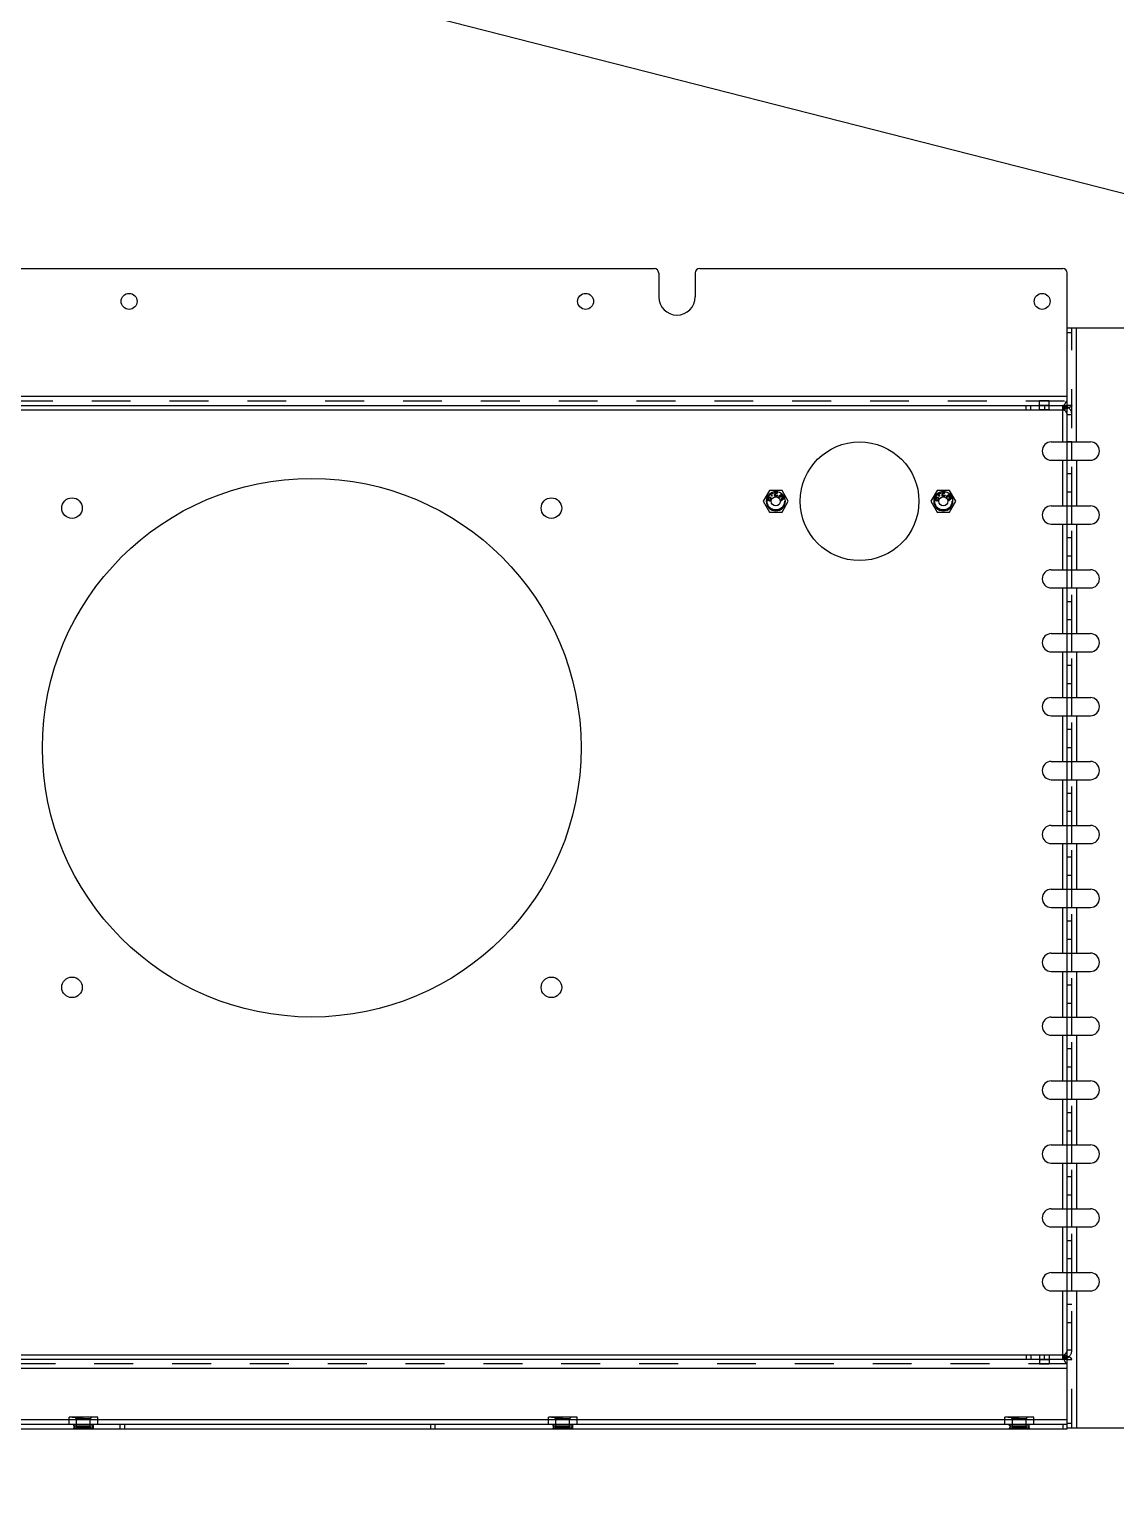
# Model space of a CAD drawing. Header units: millimetres. Extents: x 0 to 8948, y -1340 to 1100.
# Drawn here: x 1149.3 to 1387.3, y 462.1 to 781.1 of the extents above; entities that cross this region are included whole.
import ezdxf

# ---------------------------------------------------------------- set-up
doc = ezdxf.new("R2010")
doc.units = ezdxf.units.MM
doc.header["$LTSCALE"] = 85.25
doc.linetypes.add('HIDDEN', pattern=[0.2, 0.1, -0.1])
doc.layers.get('0').update_dxf_attribs({"linetype": 'CONTINUOUS'})
doc.layers.add('02___PRT_ALL_AXES', color=7, linetype='CONTINUOUS')
doc.layers.add('DEFAULT_2', color=8, linetype='HIDDEN')

msp = doc.modelspace()

# ---------------------------------------------------------------- linework, layer by layer
msp.add_line((0, 1100), (4304.922, 0))
at = {"color": 7, "linetype": 'Continuous'}
for p, q in [((1132.193, 728.614), (1286.193, 728.614)), ((1287.193, 727.614), (1287.193, 722.402)), ((1295.193, 727.614), (1295.193, 722.402)), ((1296.193, 728.614), (1375.693, 728.614)), ((1376.693, 690.614), (1376.693, 727.614)), ((1376.693, 715.614), (1416.943, 715.614)), ((1378.693, 690.614), (1378.693, 715.614)), ((1058.693, 698.614), (1376.693, 698.614)), ((1060.693, 700.614), (1376.693, 700.614)), ((1367.693, 697.614), (1367.693, 698.614)), ((1368.693, 697.614), (1368.693, 698.614)), ((1375.693, 690.614), (1375.693, 698.614)), ((1061.693, 697.614), (1375.693, 697.614)), ((1373.193, 690.614), (1378.693, 690.614)), ((1373.193, 686.614), (1378.693, 686.614)), ((1375.693, 676.614), (1375.693, 686.614)), ((1376.693, 474.414), (1376.693, 686.614)), ((1378.693, 686.614), (1378.693, 676.614)), ((1312.525, 679.685), (1312.523, 679.612)), ((1312.523, 679.612), (1313.106, 679.596)), ((1313.106, 679.596), (1312.572, 679.143)), ((1312.675, 679.076), (1313.273, 679.592)), ((1313.273, 679.592), (1313.275, 679.664)), ((1349.225, 679.685), (1349.223, 679.612)), ((1349.223, 679.612), (1349.806, 679.596)), ((1349.806, 679.596), (1349.272, 679.143)), ((1349.375, 679.076), (1349.973, 679.592)), ((1349.973, 679.592), (1349.975, 679.664)), ((1310.856, 678.276), (1310.841, 678.173)), ((1310.841, 678.173), (1310.866, 678.054)), ((1310.866, 678.054), (1310.925, 677.966)), ((1310.939, 678.448), (1310.885, 678.359)), ((1310.925, 677.966), (1311.012, 677.891)), ((1311.034, 678.525), (1310.939, 678.448)), ((1310.948, 678.157), (1310.949, 678.223)), ((1310.967, 678.084), (1310.948, 678.157)), ((1310.949, 678.223), (1310.991, 678.341)), ((1311.013, 678.023), (1310.967, 678.084)), ((1310.991, 678.341), (1311.032, 678.393)), ((1311.012, 677.891), (1311.145, 677.822)), ((1311.067, 677.982), (1311.013, 678.023)), ((1311.032, 678.393), (1311.093, 678.437)), ((1311.135, 678.555), (1311.034, 678.525)), ((1311.18, 677.92), (1311.067, 677.982)), ((1311.093, 678.437), (1311.167, 678.455)), ((1311.202, 678.553), (1311.135, 678.555)), ((1311.145, 677.822), (1311.285, 677.772)), ((1311.167, 678.455), (1311.202, 678.553)), ((1311.22, 677.905), (1311.18, 677.92)), ((1311.197, 678.157), (1311.182, 678.052)), ((1311.182, 678.052), (1311.22, 677.905)), ((1311.232, 678.255), (1311.197, 678.157)), ((1311.287, 678.346), (1311.232, 678.255)), ((1311.285, 677.772), (1311.432, 677.741)), ((1311.382, 678.423), (1311.287, 678.346)), ((1311.289, 678.036), (1311.29, 678.102)), ((1311.308, 677.962), (1311.289, 678.036)), ((1311.29, 678.102), (1311.339, 678.239)), ((1311.354, 677.902), (1311.308, 677.962)), ((1311.339, 678.239), (1311.38, 678.291)), ((1311.407, 677.861), (1311.354, 677.902)), ((1311.38, 678.291), (1311.441, 678.335)), ((1311.483, 678.453), (1311.382, 678.423)), ((1311.447, 677.846), (1311.407, 677.861)), ((1311.432, 677.741), (1311.547, 677.745)), ((1311.441, 678.335), (1311.515, 678.353)), ((1311.514, 677.845), (1311.447, 677.846)), ((1311.597, 678.457), (1311.483, 678.453)), ((1311.589, 677.862), (1311.514, 677.845)), ((1311.515, 678.353), (1311.582, 678.351)), ((1311.547, 677.745), (1311.648, 677.775)), ((1311.582, 678.351), (1311.622, 678.337)), ((1311.65, 677.907), (1311.589, 677.862)), ((1311.677, 678.428), (1311.597, 678.457)), ((1311.622, 678.337), (1311.675, 678.296)), ((1311.648, 677.775), (1311.743, 677.852)), ((1311.691, 677.959), (1311.65, 677.907)), ((1311.675, 678.296), (1311.721, 678.235)), ((1311.763, 678.353), (1311.677, 678.428)), ((1311.74, 678.096), (1311.691, 677.959)), ((1311.721, 678.235), (1311.741, 678.162)), ((1311.741, 678.162), (1311.74, 678.096)), ((1311.743, 677.852), (1311.798, 677.943)), ((1311.751, 678.964), (1311.747, 678.935)), ((1311.747, 678.935), (1311.923, 678.904)), ((1311.898, 678.938), (1311.751, 678.964)), ((1311.823, 678.266), (1311.763, 678.353)), ((1311.798, 677.943), (1311.833, 678.041)), ((1311.845, 679.084), (1311.811, 679.059)), ((1311.811, 679.059), (1311.898, 678.938)), ((1311.848, 678.146), (1311.823, 678.266)), ((1311.833, 678.041), (1311.848, 678.146)), ((1311.932, 678.962), (1311.845, 679.084)), ((1311.923, 678.904), (1311.895, 678.727)), ((1311.895, 678.727), (1311.925, 678.722)), ((1311.925, 678.722), (1311.947, 678.869)), ((1311.955, 679.11), (1311.932, 678.962)), ((1311.947, 678.869), (1312.034, 678.748)), ((1311.984, 679.104), (1311.955, 679.11)), ((1311.957, 678.928), (1311.984, 679.104)), ((1312.132, 678.897), (1311.957, 678.928)), ((1311.981, 678.893), (1312.128, 678.867)), ((1312.068, 678.772), (1311.981, 678.893)), ((1312.034, 678.748), (1312.068, 678.772)), ((1312.128, 678.867), (1312.132, 678.897)), ((1312.506, 678.996), (1312.505, 678.953)), ((1312.505, 678.953), (1312.523, 678.867)), ((1312.529, 679.08), (1312.506, 678.996)), ((1312.523, 678.867), (1312.604, 678.78)), ((1312.572, 679.143), (1312.529, 679.08)), ((1312.604, 678.78), (1312.686, 678.735)), ((1312.63, 678.95), (1312.631, 678.992)), ((1312.67, 678.885), (1312.63, 678.95)), ((1312.631, 678.992), (1312.675, 679.076)), ((1312.731, 678.84), (1312.67, 678.885)), ((1312.686, 678.735), (1312.811, 678.71)), ((1312.834, 678.816), (1312.731, 678.84)), ((1312.811, 678.71), (1312.894, 678.708)), ((1312.918, 678.814), (1312.834, 678.816)), ((1312.894, 678.708), (1313.04, 678.725)), ((1313.023, 678.832), (1312.918, 678.814)), ((1313.086, 678.873), (1313.023, 678.832)), ((1313.04, 678.725), (1313.125, 678.766)), ((1313.13, 678.936), (1313.086, 678.873)), ((1313.125, 678.766), (1313.211, 678.849)), ((1313.234, 678.933), (1313.13, 678.936)), ((1313.211, 678.849), (1313.234, 678.933)), ((1314.252, 679.165), (1313.473, 678.64)), ((1313.473, 678.64), (1313.577, 678.485)), ((1313.577, 678.485), (1314.493, 678.724)), ((1314.344, 679.076), (1313.719, 678.655)), ((1314.533, 678.852), (1313.719, 678.655)), ((1314.493, 678.724), (1313.926, 677.966)), ((1313.926, 677.966), (1314.031, 677.81)), ((1314.031, 677.81), (1314.81, 678.335)), ((1314.138, 678.033), (1314.627, 678.713)), ((1314.763, 678.453), (1314.138, 678.033)), ((1347.556, 678.276), (1347.541, 678.173)), ((1347.541, 678.173), (1347.566, 678.054)), ((1347.566, 678.054), (1347.625, 677.966)), ((1347.639, 678.448), (1347.585, 678.359)), ((1347.625, 677.966), (1347.712, 677.891)), ((1347.734, 678.525), (1347.639, 678.448)), ((1347.648, 678.157), (1347.649, 678.223)), ((1347.667, 678.084), (1347.648, 678.157)), ((1347.649, 678.223), (1347.691, 678.341)), ((1347.713, 678.023), (1347.667, 678.084)), ((1347.691, 678.341), (1347.732, 678.393)), ((1347.712, 677.891), (1347.845, 677.822)), ((1347.767, 677.982), (1347.713, 678.023)), ((1347.732, 678.393), (1347.793, 678.437)), ((1347.835, 678.555), (1347.734, 678.525)), ((1347.88, 677.92), (1347.767, 677.982)), ((1347.793, 678.437), (1347.867, 678.455)), ((1347.902, 678.553), (1347.835, 678.555)), ((1347.845, 677.822), (1347.985, 677.772)), ((1347.867, 678.455), (1347.902, 678.553)), ((1347.92, 677.905), (1347.88, 677.92)), ((1347.897, 678.157), (1347.882, 678.052)), ((1347.882, 678.052), (1347.92, 677.905)), ((1347.932, 678.255), (1347.897, 678.157)), ((1347.987, 678.346), (1347.932, 678.255)), ((1347.985, 677.772), (1348.132, 677.741)), ((1348.082, 678.423), (1347.987, 678.346)), ((1347.989, 678.036), (1347.99, 678.102)), ((1348.008, 677.962), (1347.989, 678.036)), ((1347.99, 678.102), (1348.039, 678.239)), ((1348.054, 677.902), (1348.008, 677.962)), ((1348.039, 678.239), (1348.08, 678.291)), ((1348.107, 677.861), (1348.054, 677.902)), ((1348.08, 678.291), (1348.141, 678.335)), ((1348.183, 678.453), (1348.082, 678.423)), ((1348.147, 677.846), (1348.107, 677.861)), ((1348.132, 677.741), (1348.247, 677.745)), ((1348.141, 678.335), (1348.215, 678.353)), ((1348.214, 677.845), (1348.147, 677.846)), ((1348.297, 678.457), (1348.183, 678.453)), ((1348.289, 677.862), (1348.214, 677.845)), ((1348.215, 678.353), (1348.282, 678.351)), ((1348.247, 677.745), (1348.348, 677.775)), ((1348.282, 678.351), (1348.322, 678.337)), ((1348.35, 677.907), (1348.289, 677.862)), ((1348.377, 678.428), (1348.297, 678.457)), ((1348.322, 678.337), (1348.375, 678.296)), ((1348.348, 677.775), (1348.443, 677.852)), ((1348.391, 677.959), (1348.35, 677.907)), ((1348.375, 678.296), (1348.421, 678.235)), ((1348.463, 678.353), (1348.377, 678.428)), ((1348.44, 678.096), (1348.391, 677.959)), ((1348.421, 678.235), (1348.441, 678.162)), ((1348.441, 678.162), (1348.44, 678.096)), ((1348.443, 677.852), (1348.498, 677.943)), ((1348.451, 678.964), (1348.447, 678.935)), ((1348.447, 678.935), (1348.623, 678.904)), ((1348.598, 678.938), (1348.451, 678.964)), ((1348.523, 678.266), (1348.463, 678.353)), ((1348.498, 677.943), (1348.533, 678.041)), ((1348.545, 679.084), (1348.511, 679.059)), ((1348.511, 679.059), (1348.598, 678.938)), ((1348.548, 678.146), (1348.523, 678.266)), ((1348.533, 678.041), (1348.548, 678.146)), ((1348.632, 678.962), (1348.545, 679.084)), ((1348.623, 678.904), (1348.595, 678.727)), ((1348.595, 678.727), (1348.625, 678.722)), ((1348.625, 678.722), (1348.647, 678.869)), ((1348.655, 679.11), (1348.632, 678.962)), ((1348.647, 678.869), (1348.734, 678.748)), ((1348.684, 679.104), (1348.655, 679.11)), ((1348.657, 678.928), (1348.684, 679.104)), ((1348.832, 678.897), (1348.657, 678.928)), ((1348.681, 678.893), (1348.828, 678.867)), ((1348.768, 678.772), (1348.681, 678.893)), ((1348.734, 678.748), (1348.768, 678.772)), ((1348.828, 678.867), (1348.832, 678.897)), ((1349.206, 678.996), (1349.205, 678.953)), ((1349.205, 678.953), (1349.223, 678.867)), ((1349.229, 679.08), (1349.206, 678.996)), ((1349.223, 678.867), (1349.304, 678.78)), ((1349.272, 679.143), (1349.229, 679.08)), ((1349.304, 678.78), (1349.386, 678.735)), ((1349.33, 678.95), (1349.331, 678.992)), ((1349.37, 678.885), (1349.33, 678.95)), ((1349.331, 678.992), (1349.375, 679.076)), ((1349.431, 678.84), (1349.37, 678.885)), ((1349.386, 678.735), (1349.511, 678.71)), ((1349.534, 678.816), (1349.431, 678.84)), ((1349.511, 678.71), (1349.594, 678.708)), ((1349.618, 678.814), (1349.534, 678.816)), ((1349.594, 678.708), (1349.74, 678.725)), ((1349.723, 678.832), (1349.618, 678.814)), ((1349.786, 678.873), (1349.723, 678.832)), ((1349.74, 678.725), (1349.825, 678.766)), ((1349.83, 678.936), (1349.786, 678.873)), ((1349.825, 678.766), (1349.911, 678.849)), ((1349.934, 678.933), (1349.83, 678.936)), ((1349.911, 678.849), (1349.934, 678.933)), ((1350.952, 679.165), (1350.173, 678.64)), ((1350.173, 678.64), (1350.277, 678.485)), ((1350.277, 678.485), (1351.193, 678.724)), ((1351.044, 679.076), (1350.419, 678.655)), ((1351.233, 678.852), (1350.419, 678.655)), ((1351.193, 678.724), (1350.626, 677.966)), ((1350.626, 677.966), (1350.731, 677.81)), ((1350.731, 677.81), (1351.51, 678.335)), ((1350.838, 678.033), (1351.327, 678.713)), ((1351.463, 678.453), (1350.838, 678.033)), ((1373.193, 676.614), (1381.752, 676.614)), ((1373.193, 672.614), (1381.752, 672.614)), ((1375.693, 662.614), (1375.693, 672.614)), ((1378.693, 672.614), (1378.693, 662.614)), ((1373.193, 662.614), (1381.752, 662.614)), ((1373.193, 658.614), (1381.752, 658.614)), ((1375.693, 648.614), (1375.693, 658.614)), ((1378.693, 658.614), (1378.693, 648.614)), ((1373.193, 648.614), (1381.752, 648.614)), ((1373.193, 644.614), (1381.752, 644.614)), ((1375.693, 634.614), (1375.693, 644.614)), ((1378.693, 644.614), (1378.693, 634.614)), ((1373.193, 634.614), (1381.752, 634.614)), ((1373.193, 630.614), (1381.752, 630.614)), ((1375.693, 620.614), (1375.693, 630.614)), ((1378.693, 630.614), (1378.693, 620.614)), ((1373.193, 620.614), (1381.752, 620.614)), ((1373.193, 616.614), (1381.752, 616.614)), ((1375.693, 606.614), (1375.693, 616.614)), ((1378.693, 616.614), (1378.693, 606.614)), ((1373.193, 606.614), (1381.752, 606.614)), ((1373.193, 602.614), (1381.752, 602.614)), ((1375.693, 592.614), (1375.693, 602.614)), ((1378.693, 602.614), (1378.693, 592.614)), ((1373.193, 592.614), (1381.752, 592.614)), ((1373.193, 588.614), (1381.752, 588.614)), ((1375.693, 578.614), (1375.693, 588.614)), ((1378.693, 588.614), (1378.693, 578.614)), ((1373.193, 578.614), (1381.752, 578.614)), ((1373.193, 574.614), (1381.752, 574.614)), ((1375.693, 564.614), (1375.693, 574.614)), ((1378.693, 574.614), (1378.693, 564.614)), ((1373.193, 564.614), (1381.752, 564.614)), ((1373.193, 560.614), (1381.752, 560.614)), ((1375.693, 550.614), (1375.693, 560.614)), ((1378.693, 560.614), (1378.693, 550.614)), ((1373.193, 550.614), (1381.752, 550.614)), ((1373.193, 546.614), (1381.752, 546.614)), ((1375.693, 536.614), (1375.693, 546.614)), ((1378.693, 546.614), (1378.693, 536.614)), ((1373.193, 536.614), (1381.752, 536.614)), ((1373.193, 532.614), (1381.752, 532.614)), ((1375.693, 522.614), (1375.693, 532.614)), ((1378.693, 532.614), (1378.693, 522.614)), ((1373.193, 522.614), (1381.752, 522.614)), ((1373.193, 518.614), (1381.752, 518.614)), ((1375.693, 508.614), (1375.693, 518.614)), ((1378.693, 518.614), (1378.693, 508.614)), ((1373.193, 508.614), (1381.752, 508.614)), ((1373.193, 504.614), (1381.752, 504.614)), ((1375.693, 489.614), (1375.693, 504.614)), ((1378.693, 504.614), (1378.693, 474.614)), ((1376.693, 489.614), (1058.693, 489.614)), ((1061.693, 490.614), (1375.693, 490.614)), ((1367.693, 490.614), (1367.693, 489.614)), ((1368.693, 490.614), (1368.693, 489.614)), ((1376.693, 487.614), (1060.693, 487.614)), ((1060.693, 475.414), (1376.693, 475.414)), ((1074.343, 476.414), (1158.043, 476.414)), ((1164.343, 476.914), (1158.043, 476.914)), ((1158.043, 475.414), (1158.043, 476.914)), ((1164.343, 475.414), (1164.343, 476.914)), ((1164.343, 476.414), (1263.043, 476.414)), ((1169.193, 475.414), (1169.193, 474.414)), ((1170.193, 475.414), (1170.193, 474.414)), ((1237.193, 475.414), (1237.193, 474.414)), ((1238.193, 475.414), (1238.193, 474.414)), ((1269.343, 476.914), (1263.043, 476.914)), ((1263.043, 475.414), (1263.043, 476.914)), ((1269.343, 475.414), (1269.343, 476.914)), ((1269.343, 476.414), (1363.043, 476.414)), ((1369.343, 476.914), (1363.043, 476.914)), ((1363.043, 475.414), (1363.043, 476.914)), ((1369.343, 475.414), (1369.343, 476.914)), ((1369.343, 476.414), (1376.693, 476.414)), ((1375.693, 475.414), (1375.693, 474.414)), ((1376.693, 474.614), (1417.193, 474.614))]:
    msp.add_line(p, q, dxfattribs=at)
at = {"color": 3, "linetype": 'Continuous'}
for p, q in [((1377.693, 672.614), (1377.693, 676.614)), ((1377.693, 658.614), (1377.693, 662.614)), ((1377.693, 644.614), (1377.693, 648.614)), ((1377.693, 630.614), (1377.693, 634.614)), ((1377.693, 616.614), (1377.693, 620.614)), ((1377.693, 602.614), (1377.693, 606.614)), ((1377.693, 588.614), (1377.693, 592.614)), ((1377.693, 574.614), (1377.693, 578.614)), ((1377.693, 560.614), (1377.693, 564.614)), ((1377.693, 546.614), (1377.693, 550.614)), ((1377.693, 532.614), (1377.693, 536.614)), ((1377.693, 518.614), (1377.693, 522.614)), ((1377.693, 504.614), (1377.693, 508.614)), ((1060.693, 474.414), (1376.693, 474.414))]:
    msp.add_line(p, q, dxfattribs=at)
at = {"color": 7, "linetype": 'Continuous'}
for centre, radius, start, end in [((1286.193, 727.614), 1, 0, 90), ((1296.193, 727.614), 1, 90, 180), ((1375.693, 727.614), 1, 0, 90), ((1291.193, 722.402), 4, 180, 360), ((1375.693, 696.614), 1, 0, 90), ((1373.193, 688.614), 2, 90, 270), ((1312.843, 677.614), 2.095, 0, 180), ((1349.543, 677.614), 2.095, 0, 180), ((1373.193, 674.614), 2, 90, 270), ((1381.752, 674.614), 2, 270, 90), ((1373.193, 660.614), 2, 90, 270), ((1381.752, 660.614), 2, 270, 90), ((1373.193, 646.614), 2, 90, 270), ((1381.752, 646.614), 2, 270, 90), ((1373.193, 632.614), 2, 90, 270), ((1381.752, 632.614), 2, 270, 90), ((1373.193, 618.614), 2, 90, 270), ((1381.752, 618.614), 2, 270, 90), ((1373.193, 604.614), 2, 90, 270), ((1381.752, 604.614), 2, 270, 90), ((1373.193, 590.614), 2, 90, 270), ((1381.752, 590.614), 2, 270, 90), ((1373.193, 576.614), 2, 90, 270), ((1381.752, 576.614), 2, 270, 90), ((1373.193, 562.614), 2, 90, 270), ((1381.752, 562.614), 2, 270, 90), ((1373.193, 548.614), 2, 90, 270), ((1381.752, 548.614), 2, 270, 90), ((1373.193, 534.614), 2, 90, 270), ((1381.752, 534.614), 2, 270, 90), ((1373.193, 520.614), 2, 90, 270), ((1381.752, 520.614), 2, 270, 90), ((1373.193, 506.614), 2, 90, 270), ((1381.752, 506.614), 2, 270, 90), ((1375.693, 491.614), 1, 270, 360)]:
    msp.add_arc(centre, radius, start, end, dxfattribs=at)
at = {"color": 3, "linetype": 'Continuous'}
for centre, start, end in [((1375.693, 696.614), 59.86467, 90), ((1375.693, 491.614), 270, 300.13533)]:
    msp.add_arc(centre, 2, start, end, dxfattribs=at)
at = {"color": 7, "linetype": 'Continuous'}
for points, knots in [([(1376.693, 698.614), (1376.667, 698.614), (1376.551, 698.603), (1376.445, 698.545), (1376.375, 698.491)], [0, 0, 0, 0, 0.2318764, 1, 1, 1, 1]), ([(1376.693, 698.614), (1376.693, 698.594), (1376.687, 698.511), (1376.656, 698.431), (1376.624, 698.376)], [0, 0, 0, 0, 0.2390557, 1, 1, 1, 1]), ([(1376.693, 489.614), (1376.667, 489.614), (1376.551, 489.626), (1376.445, 489.684), (1376.375, 489.737)], [0, 0, 0, 0, 0.2318764, 1, 1, 1, 1]), ([(1376.693, 489.614), (1376.693, 489.634), (1376.687, 489.717), (1376.656, 489.797), (1376.624, 489.852)], [0, 0, 0, 0, 0.2390557, 1, 1, 1, 1])]:
    msp.add_open_spline(points, degree=3, knots=knots, dxfattribs=at)
at = {"layer": '02___PRT_ALL_AXES', "color": 8, "linetype": 'HIDDEN'}
for p, q in [((1372.743, 699.614), (1370.643, 699.614)), ((1370.643, 697.614), (1370.643, 699.614)), ((1372.743, 698.614), (1370.643, 698.614)), ((1371.693, 698.614), (1371.693, 697.614)), ((1372.743, 697.614), (1372.743, 699.614)), ((1372.743, 697.614), (1370.643, 697.614)), ((1377.693, 690.614), (1376.693, 690.614)), ((1376.693, 686.614), (1377.693, 686.614)), ((1370.643, 490.614), (1372.743, 490.614)), ((1370.643, 490.614), (1370.643, 488.614)), ((1370.643, 489.614), (1372.743, 489.614)), ((1370.643, 488.614), (1372.743, 488.614)), ((1371.693, 489.614), (1371.693, 490.614)), ((1372.743, 490.614), (1372.743, 488.614)), ((1159.093, 475.414), (1163.293, 475.414)), ((1159.093, 475.414), (1159.093, 474.414)), ((1163.293, 475.414), (1163.293, 474.414)), ((1264.093, 475.414), (1268.293, 475.414)), ((1264.093, 475.414), (1264.093, 474.414)), ((1268.293, 475.414), (1268.293, 474.414)), ((1364.093, 475.414), (1368.293, 475.414)), ((1364.093, 475.414), (1364.093, 474.414)), ((1368.293, 475.414), (1368.293, 474.414)), ((1159.093, 474.414), (1163.293, 474.414)), ((1264.093, 474.414), (1268.293, 474.414)), ((1364.093, 474.414), (1368.293, 474.414))]:
    msp.add_line(p, q, dxfattribs=at)
at = {"layer": '02___PRT_ALL_AXES', "color": 7, "linetype": 'Continuous'}
for p, q in [((1376.693, 686.614), (1376.693, 690.614)), ((1378.693, 690.614), (1381.752, 690.614)), ((1378.693, 686.614), (1381.752, 686.614))]:
    msp.add_line(p, q, dxfattribs=at)
at = {"layer": '02___PRT_ALL_AXES', "color": 3, "linetype": 'Continuous'}
msp.add_line((1377.693, 686.614), (1377.693, 690.614), dxfattribs=at)
at = {"layer": '02___PRT_ALL_AXES', "color": 7, "linetype": 'Continuous'}
for centre, radius in [((1171.193, 721.414), 1.75), ((1271.193, 721.414), 1.75), ((1371.193, 721.414), 1.75), ((1331.193, 677.614), 13), ((1211.193, 623.614), 59), ((1158.693, 676.114), 2.25), ((1263.693, 676.114), 2.25), ((1312.843, 677.614), 1), ((1349.543, 677.614), 1), ((1158.693, 571.114), 2.25), ((1263.693, 571.114), 2.25)]:
    msp.add_circle(centre, radius, dxfattribs=at)
at = {"layer": '02___PRT_ALL_AXES', "color": 8, "linetype": 'HIDDEN'}
for centre in [(1312.843, 677.614), (1349.543, 677.614)]:
    msp.add_circle(centre, 1.895, dxfattribs=at)
at = {"layer": '02___PRT_ALL_AXES', "color": 7, "linetype": 'Continuous'}
for centre, radius, start, end in [((1381.752, 688.614), 2, 270, 90), ((1312.843, 677.614), 2.095, 180, 360), ((1349.543, 677.614), 2.095, 180, 360)]:
    msp.add_arc(centre, radius, start, end, dxfattribs=at)
at = {"layer": 'DEFAULT_2', "color": 8, "linetype": 'HIDDEN'}
for p, q in [((1376.693, 714.614), (1377.693, 714.614)), ((1377.693, 676.614), (1377.693, 715.614)), ((1060.693, 699.614), (1376.693, 699.614)), ((1377.693, 698.614), (1376.693, 698.614)), ((1376.693, 696.614), (1377.693, 696.614)), ((1376.693, 686.614), (1376.693, 690.614)), ((1377.693, 683.614), (1376.693, 683.614)), ((1311.472, 679.989), (1310.101, 677.614)), ((1314.214, 679.989), (1311.472, 679.989)), ((1315.586, 677.614), (1314.214, 679.989)), ((1348.172, 679.989), (1346.801, 677.614)), ((1350.914, 679.989), (1348.172, 679.989)), ((1352.286, 677.614), (1350.914, 679.989)), ((1377.693, 679.614), (1376.693, 679.614)), ((1310.101, 677.614), (1311.472, 675.239)), ((1314.214, 675.239), (1315.586, 677.614)), ((1346.801, 677.614), (1348.172, 675.239)), ((1350.914, 675.239), (1352.286, 677.614)), ((1311.472, 675.239), (1314.214, 675.239)), ((1348.172, 675.239), (1350.914, 675.239)), ((1377.693, 662.614), (1377.693, 672.614)), ((1377.693, 669.614), (1376.693, 669.614)), ((1377.693, 665.614), (1376.693, 665.614)), ((1377.693, 648.614), (1377.693, 658.614)), ((1377.693, 655.614), (1376.693, 655.614)), ((1377.693, 651.614), (1376.693, 651.614)), ((1377.693, 634.614), (1377.693, 644.614)), ((1377.693, 641.614), (1376.693, 641.614)), ((1377.693, 637.614), (1376.693, 637.614)), ((1377.693, 620.614), (1377.693, 630.614)), ((1377.693, 627.614), (1376.693, 627.614)), ((1377.693, 623.614), (1376.693, 623.614)), ((1377.693, 606.614), (1377.693, 616.614)), ((1377.693, 613.614), (1376.693, 613.614)), ((1377.693, 609.614), (1376.693, 609.614)), ((1377.693, 599.614), (1376.693, 599.614)), ((1377.693, 592.614), (1377.693, 602.614)), ((1377.693, 595.614), (1376.693, 595.614)), ((1377.693, 578.614), (1377.693, 588.614)), ((1377.693, 585.614), (1376.693, 585.614)), ((1377.693, 581.614), (1376.693, 581.614)), ((1377.693, 564.614), (1377.693, 574.614)), ((1377.693, 571.614), (1376.693, 571.614)), ((1377.693, 567.614), (1376.693, 567.614)), ((1377.693, 550.614), (1377.693, 560.614)), ((1377.693, 557.614), (1376.693, 557.614)), ((1377.693, 553.614), (1376.693, 553.614)), ((1377.693, 536.614), (1377.693, 546.614)), ((1377.693, 543.614), (1376.693, 543.614)), ((1377.693, 539.614), (1376.693, 539.614)), ((1377.693, 529.614), (1376.693, 529.614)), ((1377.693, 522.614), (1377.693, 532.614)), ((1377.693, 525.614), (1376.693, 525.614)), ((1377.693, 508.614), (1377.693, 518.614)), ((1377.693, 515.614), (1376.693, 515.614)), ((1377.693, 511.614), (1376.693, 511.614)), ((1377.693, 474.614), (1377.693, 504.614)), ((1377.693, 501.614), (1376.693, 501.614)), ((1377.693, 497.614), (1376.693, 497.614)), ((1377.693, 491.614), (1376.693, 491.614)), ((1376.693, 488.614), (1060.693, 488.614)), ((1376.693, 489.614), (1377.693, 489.614)), ((1158.043, 476.414), (1164.343, 476.414)), ((1158.718, 476.894), (1158.718, 476.914)), ((1160.609, 476.894), (1158.718, 476.894)), ((1158.731, 476.894), (1158.731, 476.914)), ((1158.754, 476.914), (1158.754, 476.894)), ((1158.761, 476.894), (1158.761, 476.914)), ((1158.799, 476.914), (1158.799, 476.894)), ((1158.8, 476.894), (1158.8, 476.914)), ((1158.801, 476.914), (1158.801, 476.894)), ((1158.802, 476.894), (1158.802, 476.914)), ((1158.813, 476.894), (1158.813, 476.914)), ((1158.823, 476.914), (1158.823, 476.894)), ((1159.046, 476.894), (1159.046, 476.914)), ((1159.068, 475.034), (1159.068, 475.414)), ((1159.079, 476.894), (1159.079, 476.914)), ((1159.16, 476.894), (1159.16, 476.914)), ((1159.193, 476.894), (1159.193, 476.914)), ((1159.202, 476.914), (1159.202, 476.894)), ((1159.214, 476.894), (1159.214, 476.914)), ((1159.234, 476.914), (1159.234, 476.894)), ((1159.235, 476.894), (1159.235, 476.914)), ((1159.237, 476.894), (1159.237, 476.914)), ((1159.264, 476.894), (1159.264, 476.914)), ((1159.265, 476.894), (1159.265, 476.914)), ((1159.271, 476.894), (1159.271, 476.914)), ((1159.282, 476.894), (1159.282, 476.914)), ((1159.293, 476.914), (1159.293, 476.894)), ((1159.294, 476.894), (1159.294, 476.914)), ((1159.339, 476.894), (1159.339, 476.914)), ((1159.351, 476.894), (1159.351, 476.914)), ((1159.381, 476.894), (1159.381, 476.914)), ((1159.385, 476.894), (1159.385, 476.914)), ((1159.387, 476.894), (1159.387, 476.914)), ((1159.693, 476.614), (1159.393, 476.914)), ((1159.394, 476.894), (1159.394, 476.914)), ((1159.461, 476.894), (1159.461, 476.914)), ((1159.479, 476.914), (1159.479, 476.894)), ((1159.481, 476.894), (1159.481, 476.914)), ((1159.483, 476.894), (1159.483, 476.914)), ((1159.484, 476.914), (1159.484, 476.894)), ((1159.498, 476.914), (1159.498, 476.894)), ((1159.501, 476.894), (1159.501, 476.914)), ((1159.504, 476.894), (1159.504, 476.914)), ((1159.517, 476.894), (1159.517, 476.914)), ((1159.519, 476.894), (1159.519, 476.914)), ((1159.526, 476.894), (1159.526, 476.914)), ((1159.527, 476.894), (1159.527, 476.914)), ((1159.588, 476.894), (1159.588, 476.914)), ((1159.589, 476.894), (1159.589, 476.914)), ((1159.6, 476.914), (1159.6, 476.894)), ((1159.625, 476.894), (1159.625, 476.914)), ((1159.631, 476.894), (1159.631, 476.914)), ((1159.647, 476.894), (1159.647, 476.914)), ((1159.649, 476.894), (1159.649, 476.914)), ((1159.662, 476.914), (1159.662, 476.894)), ((1159.667, 476.894), (1159.667, 476.914)), ((1159.676, 476.894), (1159.676, 476.914)), ((1159.677, 476.894), (1159.677, 476.914)), ((1159.68, 476.894), (1159.68, 476.914)), ((1159.692, 476.894), (1159.692, 476.914)), ((1162.693, 476.614), (1159.693, 476.614)), ((1159.693, 474.744), (1159.693, 476.614)), ((1159.706, 476.914), (1159.706, 476.894)), ((1159.707, 476.894), (1159.707, 476.914)), ((1159.708, 476.894), (1159.708, 476.914)), ((1159.741, 476.914), (1159.741, 476.894)), ((1159.749, 476.894), (1159.749, 476.914)), ((1159.808, 476.894), (1159.808, 476.914)), ((1159.815, 476.914), (1159.815, 476.894)), ((1159.839, 476.894), (1159.839, 476.914)), ((1159.85, 476.894), (1159.85, 476.914)), ((1159.862, 476.914), (1159.862, 476.894)), ((1159.873, 476.894), (1159.873, 476.914)), ((1159.874, 476.894), (1159.874, 476.914)), ((1159.884, 476.894), (1159.884, 476.914)), ((1159.886, 476.894), (1159.886, 476.914)), ((1159.925, 476.894), (1159.925, 476.914)), ((1159.954, 476.894), (1159.954, 476.914)), ((1159.961, 476.894), (1159.961, 476.914)), ((1159.962, 476.894), (1159.962, 476.914)), ((1160.038, 476.914), (1160.038, 476.894)), ((1160.056, 476.894), (1160.056, 476.914)), ((1160.084, 476.894), (1160.084, 476.914)), ((1160.097, 476.914), (1160.097, 476.894)), ((1160.107, 476.914), (1160.107, 476.894)), ((1160.125, 476.894), (1160.125, 476.914)), ((1160.156, 476.914), (1160.156, 476.894)), ((1160.163, 476.894), (1160.163, 476.914)), ((1160.292, 476.914), (1160.292, 476.894)), ((1160.327, 476.894), (1160.327, 476.914)), ((1160.355, 476.894), (1160.355, 476.914)), ((1160.362, 476.894), (1160.362, 476.914)), ((1160.391, 476.894), (1160.391, 476.914)), ((1160.403, 476.894), (1160.403, 476.914)), ((1160.431, 476.894), (1160.431, 476.914)), ((1160.438, 476.894), (1160.438, 476.914)), ((1160.598, 476.894), (1160.598, 476.914)), ((1160.609, 476.894), (1160.609, 476.914)), ((1160.749, 476.914), (1160.749, 476.894)), ((1161.13, 476.894), (1160.749, 476.894)), ((1160.75, 476.894), (1160.75, 476.914)), ((1160.79, 476.894), (1160.79, 476.914)), ((1160.8, 476.894), (1160.8, 476.914)), ((1160.801, 476.914), (1160.801, 476.894)), ((1160.801, 476.894), (1160.801, 476.914)), ((1160.823, 476.894), (1160.823, 476.914)), ((1160.83, 476.894), (1160.83, 476.914)), ((1160.831, 476.914), (1160.831, 476.894)), ((1160.835, 476.894), (1160.835, 476.914)), ((1160.838, 476.894), (1160.838, 476.914)), ((1160.916, 476.894), (1160.916, 476.914)), ((1160.932, 476.894), (1160.932, 476.914)), ((1160.933, 476.894), (1160.933, 476.914)), ((1160.942, 476.894), (1160.942, 476.914)), ((1160.966, 476.894), (1160.966, 476.914)), ((1160.978, 476.894), (1160.978, 476.914)), ((1161.023, 476.894), (1161.023, 476.914)), ((1161.05, 476.894), (1161.05, 476.914)), ((1161.057, 476.894), (1161.057, 476.914)), ((1161.082, 476.894), (1161.082, 476.914)), ((1161.083, 476.894), (1161.083, 476.914)), ((1161.089, 476.894), (1161.089, 476.914)), ((1161.091, 476.894), (1161.091, 476.914)), ((1161.097, 476.914), (1161.097, 476.894)), ((1161.102, 476.894), (1161.102, 476.914)), ((1161.129, 476.894), (1161.129, 476.914)), ((1161.13, 476.894), (1161.13, 476.914)), ((1162.693, 476.614), (1162.993, 476.914)), ((1162.693, 474.744), (1162.693, 476.614)), ((1163.318, 475.034), (1163.318, 475.414)), ((1263.043, 476.414), (1269.343, 476.414)), ((1263.718, 476.894), (1263.718, 476.914)), ((1265.609, 476.894), (1263.718, 476.894)), ((1263.731, 476.894), (1263.731, 476.914)), ((1263.754, 476.914), (1263.754, 476.894)), ((1263.761, 476.894), (1263.761, 476.914)), ((1263.799, 476.914), (1263.799, 476.894)), ((1263.8, 476.894), (1263.8, 476.914)), ((1263.801, 476.914), (1263.801, 476.894)), ((1263.802, 476.894), (1263.802, 476.914)), ((1263.813, 476.894), (1263.813, 476.914)), ((1263.823, 476.914), (1263.823, 476.894)), ((1264.046, 476.894), (1264.046, 476.914)), ((1264.068, 475.034), (1264.068, 475.414)), ((1264.079, 476.894), (1264.079, 476.914)), ((1264.16, 476.894), (1264.16, 476.914)), ((1264.193, 476.894), (1264.193, 476.914)), ((1264.202, 476.914), (1264.202, 476.894)), ((1264.214, 476.894), (1264.214, 476.914)), ((1264.234, 476.914), (1264.234, 476.894)), ((1264.235, 476.894), (1264.235, 476.914)), ((1264.237, 476.894), (1264.237, 476.914)), ((1264.264, 476.894), (1264.264, 476.914)), ((1264.265, 476.894), (1264.265, 476.914)), ((1264.271, 476.894), (1264.271, 476.914)), ((1264.282, 476.894), (1264.282, 476.914)), ((1264.293, 476.914), (1264.293, 476.894)), ((1264.294, 476.894), (1264.294, 476.914)), ((1264.339, 476.894), (1264.339, 476.914)), ((1264.351, 476.894), (1264.351, 476.914)), ((1264.381, 476.894), (1264.381, 476.914)), ((1264.385, 476.894), (1264.385, 476.914)), ((1264.387, 476.894), (1264.387, 476.914)), ((1264.693, 476.614), (1264.393, 476.914)), ((1264.394, 476.894), (1264.394, 476.914)), ((1264.461, 476.894), (1264.461, 476.914)), ((1264.479, 476.914), (1264.479, 476.894)), ((1264.481, 476.894), (1264.481, 476.914)), ((1264.483, 476.894), (1264.483, 476.914)), ((1264.484, 476.914), (1264.484, 476.894)), ((1264.498, 476.914), (1264.498, 476.894)), ((1264.501, 476.894), (1264.501, 476.914)), ((1264.504, 476.894), (1264.504, 476.914)), ((1264.517, 476.894), (1264.517, 476.914)), ((1264.519, 476.894), (1264.519, 476.914)), ((1264.526, 476.894), (1264.526, 476.914)), ((1264.527, 476.894), (1264.527, 476.914)), ((1264.588, 476.894), (1264.588, 476.914)), ((1264.589, 476.894), (1264.589, 476.914)), ((1264.6, 476.914), (1264.6, 476.894)), ((1264.625, 476.894), (1264.625, 476.914)), ((1264.631, 476.894), (1264.631, 476.914)), ((1264.647, 476.894), (1264.647, 476.914)), ((1264.649, 476.894), (1264.649, 476.914)), ((1264.662, 476.914), (1264.662, 476.894)), ((1264.667, 476.894), (1264.667, 476.914)), ((1264.676, 476.894), (1264.676, 476.914)), ((1264.677, 476.894), (1264.677, 476.914)), ((1264.68, 476.894), (1264.68, 476.914)), ((1264.692, 476.894), (1264.692, 476.914)), ((1267.693, 476.614), (1264.693, 476.614)), ((1264.693, 474.744), (1264.693, 476.614)), ((1264.706, 476.914), (1264.706, 476.894)), ((1264.707, 476.894), (1264.707, 476.914)), ((1264.708, 476.894), (1264.708, 476.914)), ((1264.741, 476.914), (1264.741, 476.894)), ((1264.749, 476.894), (1264.749, 476.914)), ((1264.808, 476.894), (1264.808, 476.914)), ((1264.815, 476.914), (1264.815, 476.894)), ((1264.839, 476.894), (1264.839, 476.914)), ((1264.85, 476.894), (1264.85, 476.914)), ((1264.862, 476.914), (1264.862, 476.894)), ((1264.873, 476.894), (1264.873, 476.914)), ((1264.874, 476.894), (1264.874, 476.914)), ((1264.884, 476.894), (1264.884, 476.914)), ((1264.886, 476.894), (1264.886, 476.914)), ((1264.925, 476.894), (1264.925, 476.914)), ((1264.954, 476.894), (1264.954, 476.914)), ((1264.961, 476.894), (1264.961, 476.914)), ((1264.962, 476.894), (1264.962, 476.914)), ((1265.038, 476.914), (1265.038, 476.894)), ((1265.056, 476.894), (1265.056, 476.914)), ((1265.084, 476.894), (1265.084, 476.914)), ((1265.097, 476.914), (1265.097, 476.894)), ((1265.107, 476.914), (1265.107, 476.894)), ((1265.125, 476.894), (1265.125, 476.914)), ((1265.156, 476.914), (1265.156, 476.894)), ((1265.163, 476.894), (1265.163, 476.914)), ((1265.292, 476.914), (1265.292, 476.894)), ((1265.327, 476.894), (1265.327, 476.914)), ((1265.355, 476.894), (1265.355, 476.914)), ((1265.362, 476.894), (1265.362, 476.914)), ((1265.391, 476.894), (1265.391, 476.914)), ((1265.403, 476.894), (1265.403, 476.914)), ((1265.431, 476.894), (1265.431, 476.914)), ((1265.438, 476.894), (1265.438, 476.914)), ((1265.598, 476.894), (1265.598, 476.914)), ((1265.609, 476.894), (1265.609, 476.914)), ((1265.749, 476.914), (1265.749, 476.894)), ((1266.13, 476.894), (1265.749, 476.894)), ((1265.75, 476.894), (1265.75, 476.914)), ((1265.79, 476.894), (1265.79, 476.914)), ((1265.8, 476.894), (1265.8, 476.914)), ((1265.801, 476.914), (1265.801, 476.894)), ((1265.801, 476.894), (1265.801, 476.914)), ((1265.823, 476.894), (1265.823, 476.914)), ((1265.83, 476.894), (1265.83, 476.914)), ((1265.831, 476.914), (1265.831, 476.894)), ((1265.835, 476.894), (1265.835, 476.914)), ((1265.838, 476.894), (1265.838, 476.914)), ((1265.916, 476.894), (1265.916, 476.914)), ((1265.932, 476.894), (1265.932, 476.914)), ((1265.933, 476.894), (1265.933, 476.914)), ((1265.942, 476.894), (1265.942, 476.914)), ((1265.966, 476.894), (1265.966, 476.914)), ((1265.978, 476.894), (1265.978, 476.914)), ((1266.023, 476.894), (1266.023, 476.914)), ((1266.05, 476.894), (1266.05, 476.914)), ((1266.057, 476.894), (1266.057, 476.914)), ((1266.082, 476.894), (1266.082, 476.914)), ((1266.083, 476.894), (1266.083, 476.914)), ((1266.089, 476.894), (1266.089, 476.914)), ((1266.091, 476.894), (1266.091, 476.914)), ((1266.097, 476.914), (1266.097, 476.894)), ((1266.102, 476.894), (1266.102, 476.914)), ((1266.129, 476.894), (1266.129, 476.914)), ((1266.13, 476.894), (1266.13, 476.914)), ((1267.693, 476.614), (1267.993, 476.914)), ((1267.693, 474.744), (1267.693, 476.614)), ((1268.318, 475.034), (1268.318, 475.414)), ((1363.043, 476.414), (1369.343, 476.414)), ((1363.718, 476.894), (1363.718, 476.914)), ((1365.609, 476.894), (1363.718, 476.894)), ((1363.731, 476.894), (1363.731, 476.914)), ((1363.754, 476.914), (1363.754, 476.894)), ((1363.761, 476.894), (1363.761, 476.914)), ((1363.799, 476.914), (1363.799, 476.894)), ((1363.8, 476.894), (1363.8, 476.914)), ((1363.801, 476.914), (1363.801, 476.894)), ((1363.802, 476.894), (1363.802, 476.914)), ((1363.813, 476.894), (1363.813, 476.914)), ((1363.823, 476.914), (1363.823, 476.894)), ((1364.046, 476.894), (1364.046, 476.914)), ((1364.068, 475.034), (1364.068, 475.414)), ((1364.079, 476.894), (1364.079, 476.914)), ((1364.16, 476.894), (1364.16, 476.914)), ((1364.193, 476.894), (1364.193, 476.914)), ((1364.202, 476.914), (1364.202, 476.894)), ((1364.214, 476.894), (1364.214, 476.914)), ((1364.234, 476.914), (1364.234, 476.894)), ((1364.235, 476.894), (1364.235, 476.914)), ((1364.237, 476.894), (1364.237, 476.914)), ((1364.264, 476.894), (1364.264, 476.914)), ((1364.265, 476.894), (1364.265, 476.914)), ((1364.271, 476.894), (1364.271, 476.914)), ((1364.282, 476.894), (1364.282, 476.914)), ((1364.293, 476.914), (1364.293, 476.894)), ((1364.294, 476.894), (1364.294, 476.914)), ((1364.339, 476.894), (1364.339, 476.914)), ((1364.351, 476.894), (1364.351, 476.914)), ((1364.381, 476.894), (1364.381, 476.914)), ((1364.385, 476.894), (1364.385, 476.914)), ((1364.387, 476.894), (1364.387, 476.914)), ((1364.693, 476.614), (1364.393, 476.914)), ((1364.394, 476.894), (1364.394, 476.914)), ((1364.461, 476.894), (1364.461, 476.914)), ((1364.479, 476.914), (1364.479, 476.894)), ((1364.481, 476.894), (1364.481, 476.914)), ((1364.483, 476.894), (1364.483, 476.914)), ((1364.484, 476.914), (1364.484, 476.894)), ((1364.498, 476.914), (1364.498, 476.894)), ((1364.501, 476.894), (1364.501, 476.914)), ((1364.504, 476.894), (1364.504, 476.914)), ((1364.517, 476.894), (1364.517, 476.914)), ((1364.519, 476.894), (1364.519, 476.914)), ((1364.526, 476.894), (1364.526, 476.914)), ((1364.527, 476.894), (1364.527, 476.914)), ((1364.588, 476.894), (1364.588, 476.914)), ((1364.589, 476.894), (1364.589, 476.914)), ((1364.6, 476.914), (1364.6, 476.894)), ((1364.625, 476.894), (1364.625, 476.914)), ((1364.631, 476.894), (1364.631, 476.914)), ((1364.647, 476.894), (1364.647, 476.914)), ((1364.649, 476.894), (1364.649, 476.914)), ((1364.662, 476.914), (1364.662, 476.894)), ((1364.667, 476.894), (1364.667, 476.914)), ((1364.676, 476.894), (1364.676, 476.914)), ((1364.677, 476.894), (1364.677, 476.914)), ((1364.68, 476.894), (1364.68, 476.914)), ((1364.692, 476.894), (1364.692, 476.914)), ((1367.693, 476.614), (1364.693, 476.614)), ((1364.693, 474.744), (1364.693, 476.614)), ((1364.706, 476.914), (1364.706, 476.894)), ((1364.707, 476.894), (1364.707, 476.914)), ((1364.708, 476.894), (1364.708, 476.914)), ((1364.741, 476.914), (1364.741, 476.894)), ((1364.749, 476.894), (1364.749, 476.914)), ((1364.808, 476.894), (1364.808, 476.914)), ((1364.815, 476.914), (1364.815, 476.894)), ((1364.839, 476.894), (1364.839, 476.914)), ((1364.85, 476.894), (1364.85, 476.914)), ((1364.862, 476.914), (1364.862, 476.894)), ((1364.873, 476.894), (1364.873, 476.914)), ((1364.874, 476.894), (1364.874, 476.914)), ((1364.884, 476.894), (1364.884, 476.914)), ((1364.886, 476.894), (1364.886, 476.914)), ((1364.925, 476.894), (1364.925, 476.914)), ((1364.954, 476.894), (1364.954, 476.914)), ((1364.961, 476.894), (1364.961, 476.914)), ((1364.962, 476.894), (1364.962, 476.914)), ((1365.038, 476.914), (1365.038, 476.894)), ((1365.056, 476.894), (1365.056, 476.914)), ((1365.084, 476.894), (1365.084, 476.914)), ((1365.097, 476.914), (1365.097, 476.894)), ((1365.107, 476.914), (1365.107, 476.894)), ((1365.125, 476.894), (1365.125, 476.914)), ((1365.156, 476.914), (1365.156, 476.894)), ((1365.163, 476.894), (1365.163, 476.914)), ((1365.292, 476.914), (1365.292, 476.894)), ((1365.327, 476.894), (1365.327, 476.914)), ((1365.355, 476.894), (1365.355, 476.914)), ((1365.362, 476.894), (1365.362, 476.914)), ((1365.391, 476.894), (1365.391, 476.914)), ((1365.403, 476.894), (1365.403, 476.914)), ((1365.431, 476.894), (1365.431, 476.914)), ((1365.438, 476.894), (1365.438, 476.914)), ((1365.598, 476.894), (1365.598, 476.914)), ((1365.609, 476.894), (1365.609, 476.914)), ((1365.749, 476.914), (1365.749, 476.894)), ((1366.13, 476.894), (1365.749, 476.894)), ((1365.75, 476.894), (1365.75, 476.914)), ((1365.79, 476.894), (1365.79, 476.914)), ((1365.8, 476.894), (1365.8, 476.914)), ((1365.801, 476.914), (1365.801, 476.894)), ((1365.801, 476.894), (1365.801, 476.914)), ((1365.823, 476.894), (1365.823, 476.914)), ((1365.83, 476.894), (1365.83, 476.914)), ((1365.831, 476.914), (1365.831, 476.894)), ((1365.835, 476.894), (1365.835, 476.914)), ((1365.838, 476.894), (1365.838, 476.914)), ((1365.916, 476.894), (1365.916, 476.914)), ((1365.932, 476.894), (1365.932, 476.914)), ((1365.933, 476.894), (1365.933, 476.914)), ((1365.942, 476.894), (1365.942, 476.914)), ((1365.966, 476.894), (1365.966, 476.914)), ((1365.978, 476.894), (1365.978, 476.914)), ((1366.023, 476.894), (1366.023, 476.914)), ((1366.05, 476.894), (1366.05, 476.914)), ((1366.057, 476.894), (1366.057, 476.914)), ((1366.082, 476.894), (1366.082, 476.914)), ((1366.083, 476.894), (1366.083, 476.914)), ((1366.089, 476.894), (1366.089, 476.914)), ((1366.091, 476.894), (1366.091, 476.914)), ((1366.097, 476.914), (1366.097, 476.894)), ((1366.102, 476.894), (1366.102, 476.914)), ((1366.129, 476.894), (1366.129, 476.914)), ((1366.13, 476.894), (1366.13, 476.914)), ((1367.693, 476.614), (1367.993, 476.914)), ((1367.693, 474.744), (1367.693, 476.614)), ((1368.318, 475.034), (1368.318, 475.414)), ((1376.693, 475.614), (1377.693, 475.614)), ((1159.068, 475.034), (1163.318, 475.034)), ((1159.293, 475.034), (1159.068, 474.544)), ((1163.318, 474.544), (1159.068, 474.544)), ((1159.068, 474.444), (1159.068, 474.544)), ((1159.068, 474.444), (1163.318, 474.444)), ((1159.693, 474.744), (1159.393, 474.444)), ((1162.693, 474.744), (1159.693, 474.744)), ((1162.693, 474.744), (1162.993, 474.444)), ((1163.093, 475.034), (1163.318, 474.544)), ((1163.318, 474.444), (1163.318, 474.544)), ((1264.068, 475.034), (1268.318, 475.034)), ((1264.293, 475.034), (1264.068, 474.544)), ((1268.318, 474.544), (1264.068, 474.544)), ((1264.068, 474.444), (1264.068, 474.544)), ((1264.068, 474.444), (1268.318, 474.444)), ((1264.693, 474.744), (1264.393, 474.444)), ((1267.693, 474.744), (1264.693, 474.744)), ((1267.693, 474.744), (1267.993, 474.444)), ((1268.093, 475.034), (1268.318, 474.544)), ((1268.318, 474.444), (1268.318, 474.544)), ((1364.068, 475.034), (1368.318, 475.034)), ((1364.293, 475.034), (1364.068, 474.544)), ((1368.318, 474.544), (1364.068, 474.544)), ((1364.068, 474.444), (1364.068, 474.544)), ((1364.068, 474.444), (1368.318, 474.444)), ((1364.693, 474.744), (1364.393, 474.444)), ((1367.693, 474.744), (1364.693, 474.744)), ((1367.693, 474.744), (1367.993, 474.444)), ((1368.093, 475.034), (1368.318, 474.544)), ((1368.318, 474.444), (1368.318, 474.544))]:
    msp.add_line(p, q, dxfattribs=at)
for centre, start, end in [((1375.693, 696.614), 0, 59.86467), ((1375.693, 491.614), 300.13533, 360)]:
    msp.add_arc(centre, 2, start, end, dxfattribs=at)
for points, knots in [([(1376.693, 699.614), (1376.596, 699.614), (1376.443, 699.483), (1376.306, 699.265), (1376.128, 698.904), (1375.927, 698.347), (1375.775, 697.87), (1375.693, 697.614)], [0, 0, 0, 0, 0.1275582, 0.2247905, 0.3461005, 0.6491201, 1, 1, 1, 1]), ([(1377.693, 698.614), (1377.693, 698.517), (1377.562, 698.364), (1377.344, 698.227), (1376.983, 698.049), (1376.426, 697.848), (1375.949, 697.696), (1375.693, 697.614)], [0, 0, 0, 0, 0.1275582, 0.2247905, 0.3461005, 0.6491201, 1, 1, 1, 1]), ([(1376.375, 698.491), (1376.241, 698.391), (1376.001, 698.099), (1375.803, 697.787), (1375.693, 697.614)], [0, 0, 0, 0, 0.449748, 1, 1, 1, 1]), ([(1376.624, 698.376), (1376.536, 698.223), (1376.222, 697.949), (1375.884, 697.736), (1375.693, 697.614)], [0, 0, 0, 0, 0.4377516, 1, 1, 1, 1]), ([(1376.693, 488.614), (1376.596, 488.614), (1376.443, 488.745), (1376.306, 488.964), (1376.128, 489.325), (1375.927, 489.882), (1375.775, 490.358), (1375.693, 490.614)], [0, 0, 0, 0, 0.1275582, 0.2247905, 0.3461005, 0.6491201, 1, 1, 1, 1]), ([(1377.693, 489.614), (1377.693, 489.712), (1377.562, 489.864), (1377.344, 490.001), (1376.983, 490.179), (1376.426, 490.38), (1375.949, 490.533), (1375.693, 490.614)], [0, 0, 0, 0, 0.1275582, 0.2247905, 0.3461005, 0.6491201, 1, 1, 1, 1]), ([(1376.624, 489.852), (1376.536, 490.005), (1376.222, 490.279), (1375.884, 490.492), (1375.693, 490.614)], [0, 0, 0, 0, 0.4377516, 1, 1, 1, 1]), ([(1376.375, 489.737), (1376.241, 489.838), (1376.001, 490.129), (1375.803, 490.442), (1375.693, 490.614)], [0, 0, 0, 0, 0.449748, 1, 1, 1, 1])]:
    msp.add_open_spline(points, degree=3, knots=knots, dxfattribs=at)

doc.saveas('drawing.dxf')
